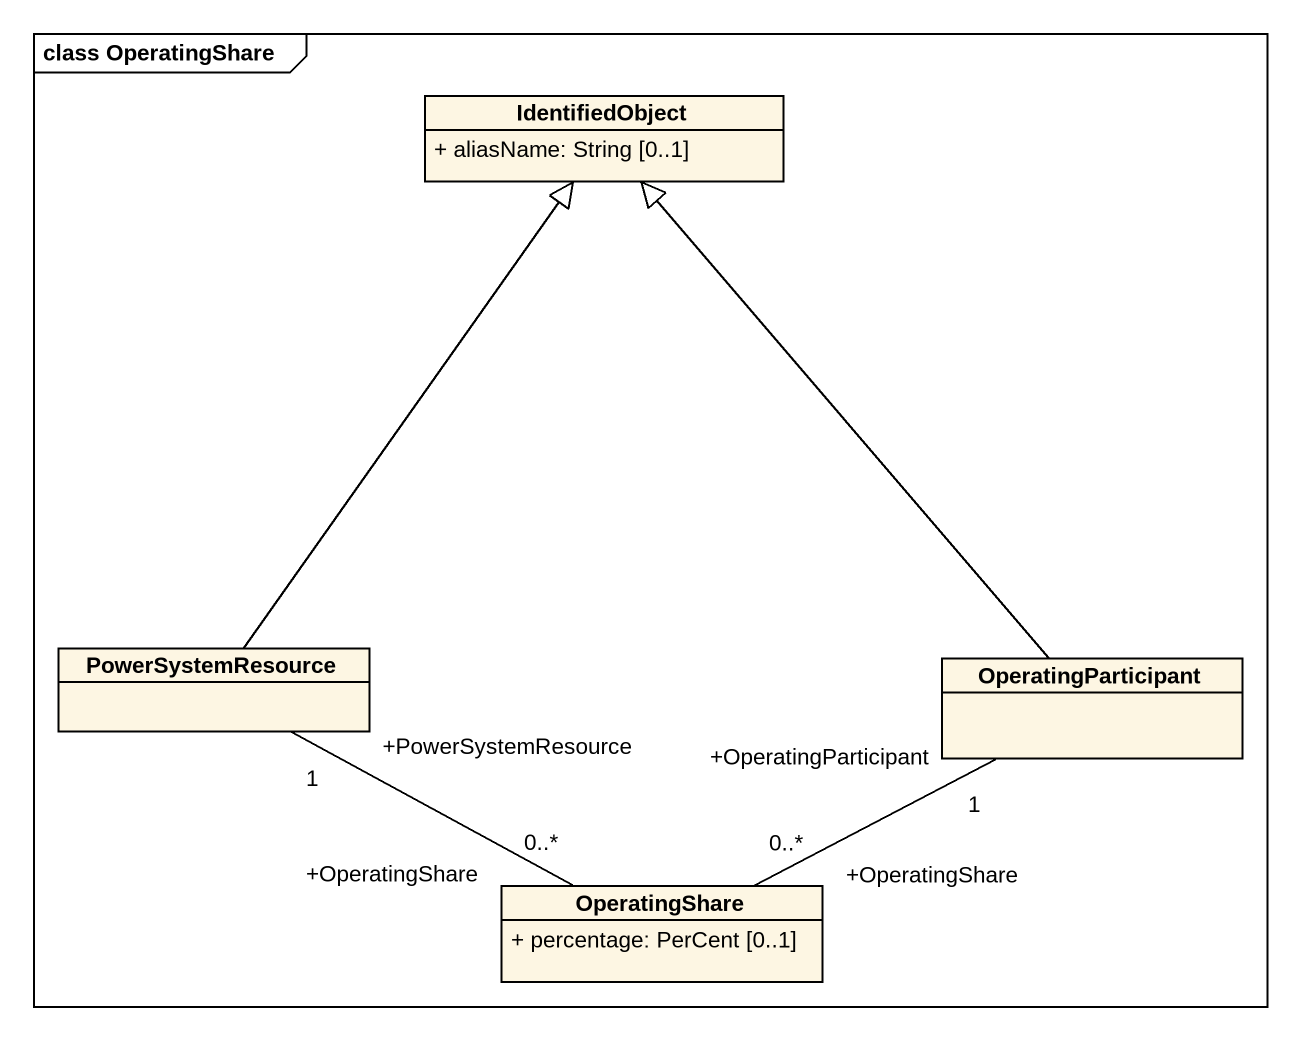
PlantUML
@startuml
mainframe class OperatingShare
hide circle
hide empty members
skinparam classAttributeIconSize 0
class IdentifiedObject {
  + aliasName: String [0..1]
}
class PowerSystemResource
class OperatingParticipant
class OperatingShare {
  + percentage: PerCent [0..1]
}
PowerSystemResource -up-|> IdentifiedObject
OperatingParticipant -up-|> IdentifiedObject
OperatingShare "+OperatingShare\n0..*" -left- "+PowerSystemResource\n1" PowerSystemResource
OperatingShare "+OperatingShare\n0..*" -right- "+OperatingParticipant\n1" OperatingParticipant
@enduml
